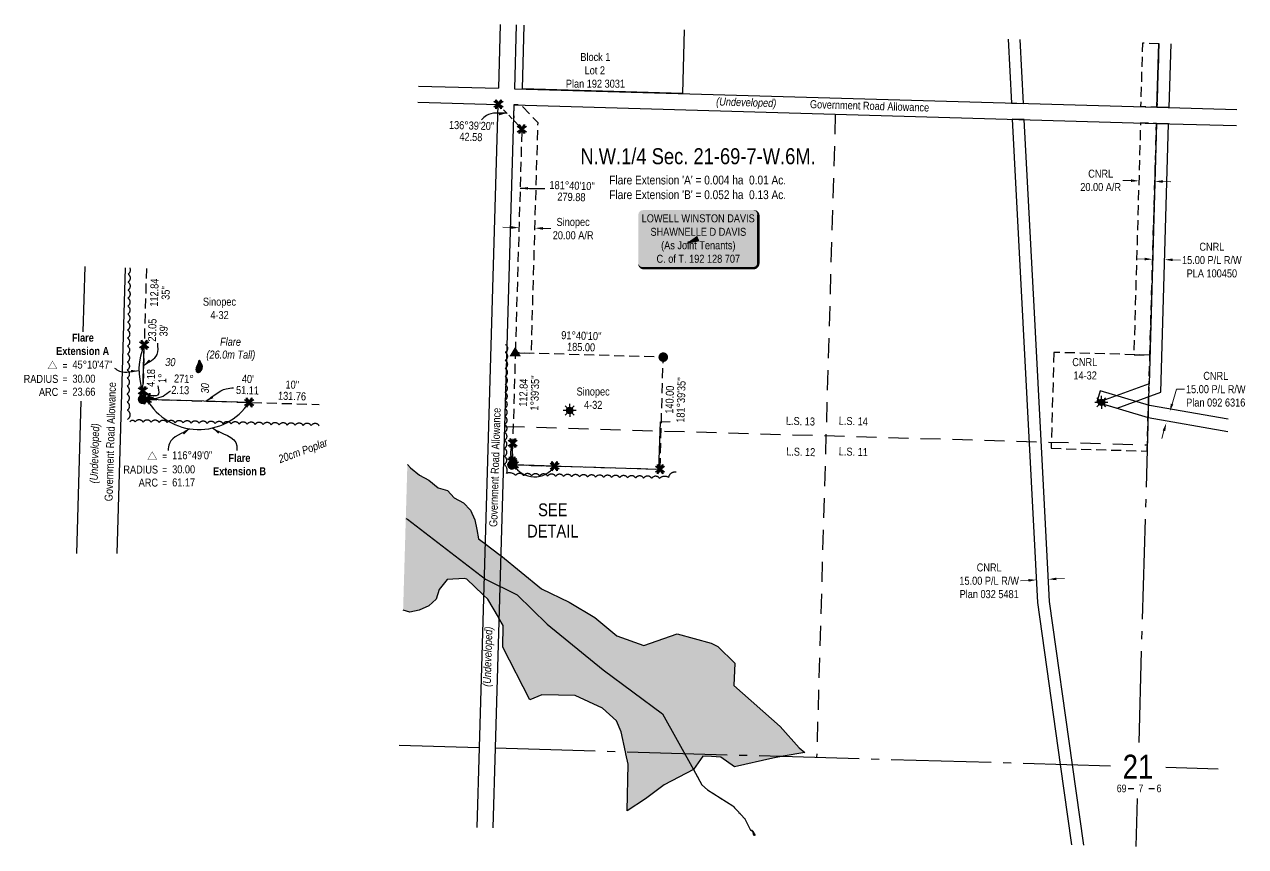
# Model space of a CAD drawing. Extents: x 370340 to 374304, y 6095279 to 6096306.
# Drawn here: x 370340 to 371866, y 6095279 to 6096306 of the extents above; entities that cross this region are included whole.
import ezdxf
from ezdxf.enums import TextEntityAlignment as Align

# ---------------------------------------------------------------- set-up
doc = ezdxf.new("R2010")
doc.units = 0
doc.header["$LTSCALE"] = 5
doc.header["$PDSIZE"] = 0.5
for name, pattern in [('0', [1, 1, 0]), ('foc-ACCESSROAD', [3.75, 2.5, -1.25]), ('foc-DRILLPATH', [14.75, 6, -1.75, 1.75, -1.75, 1.75, -1.75]), ('foc-LSD', [8, 5, -3]), ('foc-QUARTERLINE', [33, 25, -3, 2, -3]), ('foc-TRAV', [1.875, 1.25, -0.625]), ('foc-WHEELTRACKS', [2, 0.4, -1.6])]:
    doc.linetypes.add(name, pattern=pattern)
doc.layers.get('Defpoints').update_dxf_attribs({"color": 9})
for name, color, linetype in [('10', 1, 'Continuous'), ('9', 3, 'Continuous'), ('AS-FENCE', 48, 'foc-FENCE'), ('AS-SYMBOL', 7, 'Continuous'), ('C-AR', 13, 'foc-ACCESSROAD'), ('C-SYMBOL', 7, 'Continuous'), ('C-WS', 13, 'foc-ACCESSROAD'), ('C-WS-S', 13, 'Continuous'), ('CG-NOTES', 7, 'Continuous'), ('DETAIL-T', 7, 'Continuous'), ('F-AR', 190, 'foc-ACCESSROAD'), ('F-RW', 190, 'Continuous'), ('F-WS', 190, 'foc-ACCESSROAD'), ('F-WS-S', 190, 'Continuous'), ('L-BD', 7, 'Continuous'), ('L-BD1', 253, 'Continuous'), ('L-MON', 1, 'Continuous'), ('L-ROAD-T', 7, 'Continuous'), ('L-SEC', 7, 'Continuous'), ('L-SECLBL', 7, 'Continuous'), ('L-SECQ', 8, 'foc-QUARTERLINE'), ('L-SECTION-LSD', 7, 'foc-LSD'), ('L-TITLEDB', 4, 'Continuous'), ('L-TITLEDB-T', 4, 'Continuous'), ('P-PDRILLPATH', 12, 'foc-DRILLPATH'), ('P-PROPOSED', 10, 'Continuous'), ('P-TRAV', 4, 'foc-TRAV'), ('T-BUSH', 110, '0'), ('T-BUSH-T', 110, 'Continuous'), ('T-WATER', 160, 'Continuous'), ('T-WATER-H', 133, 'Continuous'), ('T-WATER-P3', 160, 'foc-WHEELTRACKS')]:
    doc.layers.add(name, color=color, linetype=linetype)
for name, color, linetype, lineweight in [('C-WS-T', 13, 'Continuous', 9), ('F-AR-T', 190, 'Continuous', 9), ('F-RW-T', 190, 'Continuous', 9), ('F-WS-T', 190, 'Continuous', 9), ('T-TEXT', 48, 'Continuous', 18), ('T-TIE-T', 201, 'Continuous', 18)]:
    doc.layers.add(name, color=color, linetype=linetype, lineweight=lineweight)
doc.styles.add('100L', font='ARIALN.TTF', dxfattribs={"height": 11})
doc.styles.add('175L', font='ARIALN.TTF', dxfattribs={"height": 20})
doc.styles.add('80', font='ARIALN.TTF', dxfattribs={"height": 10})
doc.styles.add('80CG', font='ARIALN.TTF', dxfattribs={"height": 10})
doc.styles.add('80L', font='ARIALN.TTF', dxfattribs={"height": 10})
doc.styles.add('80LS', font='ARIALNI.TTF', dxfattribs={"height": 10})
doc.styles.add('foc-LtypeFont', font='ARIALN.TTF', dxfattribs={"height": 7.35})
doc.styles.add('SIMPLEX', font='ARIALN.TTF')
doc.linetypes.add('foc-FENCE', pattern='A,10,-1,["X",foc-LtypeFont,S=0.2,R=0,X=-0.625,Y=-0.75],-1.24', length=12.24)
doc.linetypes.add('foc-TOPO-flowdirection-NOLINE', pattern='A,0,[">",foc-LtypeFont,S=0.3,R=0,X=0,Y=-0.945],-20,[">",foc-LtypeFont,S=0.3,R=0,X=0,Y=-0.945],0', length=20)
doc.dimstyles.new('Compass 5 000', dxfattribs={"dimscale": 5, "dimtxt": 9, "dimasz": 2, "dimexe": 0.2, "dimexo": 0.0625, "dimgap": 0.5, "dimtad": 0, "dimtih": 1, "dimtoh": 1, "dimzin": 0, "dimdsep": 46, "dimtxsty": '80CG', "dimcen": 0.1, "dimse1": 1, "dimse2": 1, "dimclrd": 256, "dimclrt": 256, "dimaunit": 1, "dimadec": 4, "dimazin": 0, "dimtfac": 0.06, "dimtofl": 0, "dimtmove": 0, "dimatfit": 1, "dimfxl": 0.2, "dimtolj": 1, "dimtzin": 0, "dimlwd": -1, "dimarcsym": 0})

# ---------------------------------------------------------------- blocks, each defined once
blk = doc.blocks.new('L-SECLBL')
at = {"layer": '9', "color": 7}
for p, q in [((-5.1, -27.8), (-12.3, -27.8)), ((20.7, -27.8), (13.5, -27.8))]:
    blk.add_line(p, q, dxfattribs=at)
at = {"layer": '10', "color": 2, "style": 'SIMPLEX'}
blk.add_attdef('SEC', text='', height=30, dxfattribs=at).set_placement((0, 0), align=Align.MIDDLE)
at = {"layer": '10', "color": 5, "style": '80L'}
blk.add_attdef('TWP', text='', height=9.5, dxfattribs=at).set_placement((-14.4, -27.4), align=Align.MIDDLE_RIGHT)
blk.add_attdef('RGE', text='', height=9.5, dxfattribs=at).set_placement((3.6, -27.4), align=Align.MIDDLE_CENTER)
blk.add_attdef('MER', text='', height=9.5, dxfattribs=at).set_placement((23.2, -27.4), align=Align.MIDDLE_LEFT)
blk = doc.blocks.new('*D366')
at = {"layer": 'Defpoints', "color": 0, "transparency": 16777216}
for p in [(371603, 6095640.2), (371617.9, 6095641), (371604.5, 6095611.8)]:
    blk.add_point(p, dxfattribs=at)
at = {"layer": 'F-RW-T', "transparency": 16777216}
for p, q in [((371594.5, 6095611.2), (371584.5, 6095610.7)), ((371629.4, 6095613.1), (371639.4, 6095613.6))]:
    blk.add_line(p, q, dxfattribs=at)
for points in [[(371594.4, 6095612.9), (371594.6, 6095609.6), (371604.5, 6095611.8)], [(371629.3, 6095614.7), (371629.5, 6095611.4), (371619.4, 6095612.6)]]:
    blk.add_solid(points, dxfattribs=at)
at = {"layer": 'F-RW-T', "transparency": 16777216, "insert": (371545.4, 6095610.7), "char_height": 10, "attachment_point": 5, "style": '80CG'}
blk.add_mtext('\\A1;CNRL\\P15.00 P/L R/W\\PPlan 032 5481', dxfattribs=at)
blk = doc.blocks.new('*D367')
at = {"layer": 'Defpoints', "color": 0, "transparency": 16777216}
for p in [(371706.3, 6095841.5), (371702, 6095827.2), (371771, 6095822.1)]:
    blk.add_point(p, dxfattribs=at)
at = {"layer": 'F-RW-T', "transparency": 16777216}
for p, q in [((371773.9, 6095831.6), (371779.5, 6095850.1)), ((371779.5, 6095850.1), (371789.5, 6095850.1)), ((371763.8, 6095798.2), (371761, 6095788.6))]:
    blk.add_line(p, q, dxfattribs=at)
for points in [[(371772.3, 6095832.1), (371775.5, 6095831.1), (371771, 6095822.1)], [(371762.2, 6095798.7), (371765.4, 6095797.7), (371766.7, 6095807.8)]]:
    blk.add_solid(points, dxfattribs=at)
at = {"layer": 'F-RW-T', "transparency": 16777216, "insert": (371828.5, 6095850.1), "char_height": 10, "attachment_point": 5, "style": '80CG'}
blk.add_mtext('\\A1;CNRL\\P15.00 P/L R/W\\PPlan 092 6316', dxfattribs=at)
blk = doc.blocks.new('*U370')
h = blk.add_hatch(color=59)
edge = h.paths.add_edge_path()
edge.add_line((-69, -37), (69, -37))
edge.add_arc((69, -31), 6, 270, 360)
edge.add_line((75, -31), (75, 29.5))
edge.add_arc((69, 29.5), 6, 0, 90)
edge.add_line((69, 35.5), (-69, 35.5))
edge.add_arc((-69, 29.5), 6, 90, 180)
edge.add_line((-75, 29.5), (-75, -31))
edge.add_arc((-69, -31), 6, 180, 270)
at = {"color": 1, "flags": 128}
blk.add_lwpolyline([(-69, -37, 3, 3, 0), (69, -37, 3, 3, 0.414214), (75, -31, 3, 3, 0), (75, 29.5, 3, 0, 0.414214), (69, 35.5, 0, 0, 0), (-69, 35.5, 0, 0, 0.414214), (-75, 29.5, 0, 0, 0), (-75, -31, 0, 3, 0.414214)], format="xyseb", close=True, dxfattribs=at)
blk.add_lwpolyline([(-16.2, -6.8, 0, 7.5, 0), (0, 0, 0, 0, 0)], format="xyseb", dxfattribs=at)
at = {"color": 1, "style": '80'}
blk.add_attdef('ENTER_TEXT_001', (-36.7, -5), '', height=10, dxfattribs=at)
blk = doc.blocks.new('*D371')
at = {"layer": 'Defpoints', "color": 0, "transparency": 16777216}
for p in [(371732.4, 6096110.5), (371732.4, 6096110.3), (371752.4, 6096109.7)]:
    blk.add_point(p, dxfattribs=at)
at = {"layer": 'F-AR-T', "transparency": 16777216}
for p, q in [((371722.4, 6096110.8), (371712.4, 6096111.1)), ((371762.4, 6096109.6), (371772.4, 6096109.4))]:
    blk.add_line(p, q, dxfattribs=at)
for points in [[(371722.5, 6096112.5), (371722.4, 6096109.1), (371732.4, 6096110.5)], [(371762.4, 6096111.3), (371762.3, 6096108), (371752.4, 6096109.9)]]:
    blk.add_solid(points, dxfattribs=at)
at = {"layer": 'F-AR-T', "transparency": 16777216, "insert": (371684.7, 6096111.1), "char_height": 10, "attachment_point": 5, "style": '80CG'}
blk.add_mtext('\\A1;CNRL\\P20.00 A/R', dxfattribs=at)
blk = doc.blocks.new('*D372')
at = {"layer": 'C-WS-T', "transparency": 16777216}
for p, q in [((370947.9, 6096052.3), (370937.9, 6096052.6)), ((370987.9, 6096051.1), (370997.9, 6096050.8))]:
    blk.add_line(p, q, dxfattribs=at)
for points in [[(370948, 6096054), (370947.9, 6096050.6), (370957.9, 6096052)], [(370987.9, 6096052.8), (370987.8, 6096049.5), (370977.9, 6096051.4)]]:
    blk.add_solid(points, dxfattribs=at)
at = {"layer": 'Defpoints', "color": 0, "transparency": 16777216}
for p in [(370957.9, 6096053.4), (370977.9, 6096052.9), (370977.9, 6096051.4)]:
    blk.add_point(p, dxfattribs=at)
at = {"layer": 'C-WS-T', "transparency": 16777216, "insert": (371025.6, 6096050.8), "char_height": 10, "attachment_point": 5, "style": '80CG'}
blk.add_mtext('\\A1;Sinopec\\P20.00 A/R', dxfattribs=at)
blk = doc.blocks.new('STRIA')
blk.add_hatch(color=255).paths.add_polyline_path([(-0.04, 1.52), (-1.47, -0.87), (1.39, -0.87)])
blk = doc.blocks.new('STRIAA')
blk.add_blockref('STRIA', (0, 0))
blk = doc.blocks.new('STRIB')
at = {"color": 1}
blk.add_solid([(-1.12, -0.67), (-0.04, 1.13), (1.04, -0.67)], dxfattribs=at)
blk = doc.blocks.new('STRIBB')
blk.add_blockref('STRIB', (0, 0))
blk = doc.blocks.new('STRICC')
for name in ['STRIAA', 'STRIBB']:
    blk.add_blockref(name, (0, 0))
blk = doc.blocks.new('fdspike')
blk.add_blockref('STRICC', (0, 0))
blk = doc.blocks.new('fdia')
at = {"color": 255, "const_width": 1}
blk.add_lwpolyline([(-0.5, 0, 1), (0.5, 0, 1)], format="xyb", close=True, dxfattribs=at)
blk = doc.blocks.new('Fdiaa')
blk.add_blockref('fdia', (0, 0))
blk = doc.blocks.new('fdib')
at = {"color": 1, "const_width": 1.6}
blk.add_lwpolyline([(-0.4, 0, 1), (0.4, 0, 1)], format="xyb", close=True, dxfattribs=at)
at = {"color": 1}
blk.add_circle((0, 0), 0.8, dxfattribs=at)
blk = doc.blocks.new('Fdibb')
blk.add_blockref('fdib', (0, 0))
blk = doc.blocks.new('fdicc')
for name in ['Fdibb', 'Fdiaa']:
    blk.add_blockref(name, (0, 0))
blk = doc.blocks.new('FDI')
blk.add_blockref('fdicc', (0, 0))
blk = doc.blocks.new('*D373')
at = {"layer": 'Defpoints', "color": 0, "transparency": 16777216}
for p in [(371749.6, 6096011.6), (371764.5, 6096011.1), (371764.6, 6096012.1)]:
    blk.add_point(p, dxfattribs=at)
at = {"layer": 'F-RW-T', "transparency": 16777216}
for p, q in [((371739.6, 6096012.8), (371729.6, 6096013.1)), ((371774.6, 6096011.8), (371784.6, 6096011.5))]:
    blk.add_line(p, q, dxfattribs=at)
for points in [[(371739.6, 6096014.5), (371739.5, 6096011.2), (371749.6, 6096012.5)], [(371774.6, 6096013.5), (371774.5, 6096010.2), (371764.6, 6096012.1)]]:
    blk.add_solid(points, dxfattribs=at)
at = {"layer": 'F-RW-T', "transparency": 16777216, "insert": (371823.6, 6096011.5), "char_height": 10, "attachment_point": 5, "style": '80CG'}
blk.add_mtext('\\A1;CNRL\\P15.00 P/L R/W\\PPLA 100450', dxfattribs=at)
blk = doc.blocks.new('GAS')
h = blk.add_hatch(color=255)
h.dxf.hatch_style = 1
edge = h.paths.add_edge_path()
edge.add_arc((0, 0), 0.9, 0, 360)
for p, q in [((-0.81, 0), (-1.62, 0)), ((-0.57, 0.57), (-1.14, 1.14)), ((0, 0.81), (0, 1.62)), ((0.57, 0.57), (1.14, 1.14)), ((1.62, 0), (0.81, 0)), ((-0.57, -0.57), (-1.14, -1.14)), ((0, -0.81), (0, -1.62)), ((1.14, -1.14), (0.57, -0.57))]:
    blk.add_line(p, q)
blk.add_circle((0, 0), 0.8)
blk = doc.blocks.new('TEMP')
h = blk.add_hatch(color=255)
h.dxf.hatch_style = 1
h.paths.add_polyline_path([(0, 0.25), (-0.67, 1.15), (-0.67, 0.67), (-1.15, 0.67), (-0.25, 0), (-1.15, -0.67), (-0.67, -0.67), (-0.67, -1.15), (0, -0.25), (0.67, -1.15), (0.67, -0.67), (1.15, -0.67), (0.25, 0), (1.15, 0.67), (0.67, 0.67), (0.67, 1.15)])
h.paths.add_polyline_path([(0.57, 0.85), (0.57, 0.57), (0.85, 0.57), (0.08, 0), (0.85, -0.57), (0.57, -0.57), (0.57, -0.85), (0, -0.08), (-0.57, -0.85), (-0.57, -0.57), (-0.85, -0.57), (-0.08, 0), (-0.85, 0.57), (-0.57, 0.57), (-0.57, 0.85), (0, 0.08)], flags=16)
h = blk.add_hatch(color=1)
h.dxf.hatch_style = 1
h.paths.add_polyline_path([(0, 0.08), (-0.57, 0.85), (-0.57, 0.57), (-0.85, 0.57), (-0.08, 0), (-0.85, -0.57), (-0.57, -0.57), (-0.57, -0.85), (0, -0.08), (0.57, -0.85), (0.57, -0.57), (0.85, -0.57), (0.08, 0), (0.85, 0.57), (0.57, 0.57), (0.57, 0.85)])
at = {"color": 1}
for p, q in [((-0.08, 0), (0.08, 0)), ((0, 0.08), (0, -0.08))]:
    blk.add_line(p, q, dxfattribs=at)
at = {"color": 255, "flags": 128}
blk.add_lwpolyline([(-0.25, 0), (-1.15, 0.67), (-0.67, 0.67), (-0.67, 1.15), (0, 0.25), (0.67, 1.15), (0.67, 0.67), (1.15, 0.67), (0.25, 0), (1.15, -0.67), (0.67, -0.67), (0.67, -1.15), (0, -0.25), (-0.67, -1.15), (-0.67, -0.67), (-1.15, -0.67)], close=True, dxfattribs=at)
at = {"color": 1, "flags": 128}
blk.add_lwpolyline([(-0.08, 0), (-0.85, 0.57), (-0.57, 0.57), (-0.57, 0.85), (0, 0.08), (0.57, 0.85), (0.57, 0.57), (0.85, 0.57), (0.08, 0), (0.85, -0.57), (0.57, -0.57), (0.57, -0.85), (0, -0.08), (-0.57, -0.85), (-0.57, -0.57), (-0.85, -0.57)], close=True, dxfattribs=at)
blk = doc.blocks.new('FLARE')
h = blk.add_hatch(color=255)
h.dxf.hatch_style = 1
h.paths.add_polyline_path([(0.16, 2.41, 0.114147), (0.13, 2.43), (0.11, 2.44, 0.261551), (0.01, 2.42), (0, 2.41, 0.131268), (-0.03, 2.37), (-0.04, 2.35, 0.041497), (-0.05, 2.33), (-0.05, 2.29, 0.015174), (-0.05, 2.29), (-0.06, 2.24, 0.004376), (-0.06, 2.24), (-0.07, 2.18), (-0.08, 2.11), (-0.09, 2.05), (-0.1, 1.98), (-0.12, 1.91), (-0.14, 1.83), (-0.17, 1.76), (-0.19, 1.68), (-0.22, 1.61), (-0.26, 1.53), (-0.29, 1.46), (-0.32, 1.39), (-0.36, 1.32), (-0.39, 1.25, 0.000505), (-0.39, 1.25), (-0.43, 1.18, 0.002398), (-0.43, 1.18), (-0.46, 1.1, 0.004177), (-0.46, 1.1), (-0.5, 1.03, 0.005735), (-0.5, 1.03), (-0.53, 0.95, 0.006994), (-0.53, 0.95), (-0.56, 0.87, 0.00791), (-0.57, 0.87), (-0.6, 0.78, 0.008323), (-0.6, 0.78), (-0.63, 0.69, 0.008095), (-0.63, 0.68), (-0.66, 0.59, 0.008067), (-0.66, 0.59), (-0.68, 0.49, 0.008387), (-0.68, 0.49), (-0.7, 0.39, 0.009056), (-0.71, 0.38), (-0.72, 0.28, 0.010123), (-0.72, 0.28), (-0.74, 0.18, 0.011689), (-0.74, 0.18), (-0.75, 0.08, 0.013925), (-0.75, 0.08), (-0.75, -0.02, 0.016488), (-0.75, -0.02), (-0.75, -0.11, 0.017255), (-0.75, -0.12), (-0.74, -0.2, 0.01735), (-0.74, -0.2), (-0.73, -0.28, 0.017311), (-0.73, -0.29), (-0.71, -0.36, 0.01715), (-0.71, -0.36), (-0.69, -0.43, 0.016886), (-0.69, -0.44), (-0.66, -0.5, 0.016546), (-0.66, -0.5), (-0.63, -0.56, 0.016164), (-0.63, -0.56), (-0.6, -0.61, 0.016329), (-0.6, -0.62), (-0.57, -0.66, 0.018828), (-0.57, -0.67), (-0.54, -0.71, 0.022087), (-0.53, -0.71), (-0.5, -0.75, 0.025345), (-0.49, -0.76), (-0.46, -0.78, 0.028234), (-0.45, -0.79), (-0.42, -0.82, 0.030298), (-0.41, -0.82), (-0.37, -0.84, 0.031129), (-0.36, -0.85), (-0.32, -0.86, 0.030544), (-0.31, -0.87), (-0.27, -0.88, 0.028465), (-0.26, -0.88), (-0.22, -0.89, 0.025311), (-0.21, -0.89), (-0.16, -0.89, 0.02283), (-0.15, -0.89), (-0.11, -0.89, 0.021226), (-0.1, -0.89), (-0.05, -0.88, 0.020401), (-0.04, -0.88), (0, -0.87, 0.020299), (0.01, -0.87), (0.05, -0.85, 0.020911), (0.06, -0.85), (0.11, -0.83, 0.022277), (0.11, -0.83), (0.15, -0.81, 0.023712), (0.16, -0.8), (0.2, -0.78, 0.022408), (0.21, -0.78), (0.24, -0.75, 0.01993), (0.25, -0.74), (0.28, -0.72, 0.017146), (0.28, -0.71), (0.31, -0.68, 0.014211), (0.32, -0.68), (0.35, -0.64, 0.011221), (0.35, -0.64), (0.37, -0.61, 0.008212), (0.38, -0.61), (0.4, -0.57, 0.005172), (0.4, -0.57), (0.42, -0.54, 0.002523), (0.43, -0.54), (0.45, -0.5, 0.001671), (0.45, -0.5), (0.47, -0.47, 0.001229), (0.47, -0.47), (0.49, -0.44, 0.00075), (0.49, -0.44), (0.51, -0.41, 0.00026), (0.51, -0.41), (0.54, -0.37), (0.56, -0.34), (0.58, -0.3), (0.61, -0.27), (0.63, -0.23, 0.001311), (0.63, -0.23), (0.66, -0.19, 0.003726), (0.66, -0.19), (0.69, -0.15, 0.006065), (0.69, -0.14), (0.72, -0.1, 0.008452), (0.72, -0.1), (0.74, -0.05, 0.010991), (0.75, -0.05), (0.77, 0, 0.013767), (0.77, 0), (0.79, 0.05, 0.016839), (0.8, 0.05), (0.81, 0.1, 0.019104), (0.82, 0.11), (0.83, 0.15, 0.016987), (0.83, 0.16), (0.84, 0.21, 0.013636), (0.84, 0.21), (0.85, 0.26, 0.010244), (0.85, 0.27), (0.86, 0.31, 0.006846), (0.86, 0.32), (0.86, 0.37, 0.003419), (0.86, 0.37), (0.86, 0.41), (0.87, 0.46), (0.87, 0.5), (0.88, 0.54), (0.88, 0.59), (0.89, 0.63, 0.001278), (0.89, 0.63), (0.89, 0.67, 0.004735), (0.89, 0.67), (0.9, 0.71, 0.008354), (0.9, 0.72), (0.9, 0.76, 0.012059), (0.9, 0.76), (0.9, 0.8, 0.015712), (0.9, 0.81), (0.9, 0.85, 0.018457), (0.9, 0.85), (0.9, 0.89, 0.018102), (0.9, 0.9), (0.89, 0.94, 0.016533), (0.89, 0.95), (0.88, 0.99, 0.014576), (0.88, 0.99), (0.87, 1.03, 0.012435), (0.86, 1.04), (0.85, 1.08, 0.010283), (0.85, 1.09), (0.83, 1.13, 0.00824), (0.83, 1.13), (0.81, 1.18, 0.00638), (0.81, 1.18), (0.78, 1.23, 0.004735), (0.78, 1.23), (0.76, 1.29, 0.003388), (0.75, 1.29), (0.73, 1.34, 0.002345), (0.73, 1.34), (0.7, 1.4, 0.001492), (0.7, 1.4), (0.67, 1.46, 0.000746), (0.67, 1.46), (0.63, 1.51), (0.6, 1.57), (0.57, 1.62), (0.55, 1.68), (0.52, 1.73), (0.49, 1.78), (0.47, 1.83), (0.45, 1.87), (0.42, 1.92), (0.4, 1.97), (0.38, 2.02), (0.35, 2.08, 0.000332), (0.35, 2.08), (0.33, 2.13, 0.001849), (0.33, 2.13), (0.3, 2.19, 0.0038), (0.3, 2.19), (0.27, 2.24, 0.006473), (0.27, 2.24), (0.25, 2.29, 0.010865), (0.24, 2.3), (0.22, 2.34, 0.019524), (0.22, 2.34), (0.19, 2.38, 0.041077), (0.18, 2.39)])
at = {"color": 48, "flags": 128}
for points in [[(0.11, -0.72), (0.07, -0.74), (0.03, -0.76), (-0.02, -0.77), (-0.07, -0.78), (-0.11, -0.79), (-0.16, -0.79), (-0.2, -0.79), (-0.25, -0.78), (-0.29, -0.77), (-0.32, -0.76), (-0.36, -0.74), (-0.4, -0.71), (-0.43, -0.68), (-0.46, -0.65), (-0.49, -0.61), (-0.52, -0.56), (-0.54, -0.51), (-0.57, -0.46), (-0.59, -0.4), (-0.61, -0.33), (-0.63, -0.26), (-0.64, -0.19), (-0.65, -0.11), (-0.65, -0.02), (-0.65, 0.07), (-0.64, 0.17), (-0.63, 0.27), (-0.61, 0.36), (-0.58, 0.46), (-0.56, 0.56), (-0.53, 0.66), (-0.5, 0.75), (-0.47, 0.83), (-0.44, 0.91), (-0.41, 0.99), (-0.37, 1.06), (-0.34, 1.13), (-0.3, 1.2), (-0.27, 1.27), (-0.23, 1.34), (-0.2, 1.42), (-0.16, 1.49), (-0.13, 1.57), (-0.1, 1.65), (-0.07, 1.73), (-0.04, 1.8), (-0.02, 1.88), (0, 1.96), (0.01, 2.03), (0.02, 2.1), (0.03, 2.17), (0.04, 2.22), (0.05, 2.27), (0.05, 2.31), (0.06, 2.34), (0.08, 2.35), (0.09, 2.34), (0.11, 2.32), (0.13, 2.29), (0.16, 2.25), (0.18, 2.2), (0.21, 2.14), (0.24, 2.09), (0.26, 2.03), (0.29, 1.98), (0.31, 1.93), (0.33, 1.88), (0.36, 1.83), (0.38, 1.78), (0.41, 1.73), (0.43, 1.68), (0.46, 1.63), (0.49, 1.58), (0.52, 1.52), (0.55, 1.47), (0.58, 1.41), (0.61, 1.35), (0.64, 1.3), (0.67, 1.24), (0.69, 1.19), (0.72, 1.14), (0.74, 1.09), (0.75, 1.05), (0.77, 1), (0.78, 0.96), (0.79, 0.92), (0.8, 0.88), (0.8, 0.84), (0.8, 0.8), (0.8, 0.76), (0.8, 0.72), (0.79, 0.68), (0.79, 0.64), (0.78, 0.6), (0.78, 0.56), (0.77, 0.51), (0.77, 0.47), (0.76, 0.42), (0.76, 0.37), (0.76, 0.33), (0.75, 0.28), (0.74, 0.23), (0.73, 0.18), (0.72, 0.13), (0.7, 0.09), (0.68, 0.04), (0.66, 0), (0.63, -0.05), (0.61, -0.09), (0.58, -0.13), (0.55, -0.17), (0.53, -0.21), (0.5, -0.25), (0.48, -0.28), (0.45, -0.32), (0.43, -0.35), (0.41, -0.38), (0.39, -0.42), (0.37, -0.45), (0.34, -0.48), (0.32, -0.51), (0.3, -0.55), (0.27, -0.58), (0.24, -0.61), (0.21, -0.64), (0.18, -0.67), (0.15, -0.7)], [(0.02, -0.75), (-0.01, -0.76), (-0.03, -0.77), (-0.05, -0.78), (-0.08, -0.78), (-0.11, -0.79), (-0.13, -0.79), (-0.16, -0.79), (-0.18, -0.78), (-0.2, -0.78), (-0.23, -0.77), (-0.25, -0.76), (-0.26, -0.74), (-0.28, -0.73), (-0.3, -0.71), (-0.32, -0.69), (-0.33, -0.66), (-0.35, -0.63), (-0.36, -0.6), (-0.37, -0.57), (-0.39, -0.53), (-0.4, -0.49), (-0.4, -0.45), (-0.41, -0.41), (-0.41, -0.36), (-0.41, -0.31), (-0.4, -0.25), (-0.39, -0.2), (-0.38, -0.14), (-0.37, -0.09), (-0.36, -0.03), (-0.34, 0.02), (-0.32, 0.07), (-0.31, 0.12), (-0.29, 0.16), (-0.27, 0.21), (-0.25, 0.25), (-0.23, 0.29), (-0.21, 0.33), (-0.19, 0.37), (-0.17, 0.41), (-0.15, 0.45), (-0.14, 0.49), (-0.12, 0.53), (-0.1, 0.58), (-0.08, 0.62), (-0.07, 0.66), (-0.06, 0.71), (-0.05, 0.75), (-0.04, 0.79), (-0.03, 0.83), (-0.03, 0.87), (-0.02, 0.9), (-0.02, 0.93), (-0.01, 0.95), (-0.01, 0.96), (0, 0.97), (0.01, 0.96), (0.02, 0.95), (0.03, 0.94), (0.04, 0.91), (0.06, 0.88), (0.07, 0.86), (0.09, 0.82), (0.1, 0.79), (0.12, 0.76), (0.13, 0.74), (0.14, 0.71), (0.16, 0.68), (0.17, 0.65), (0.18, 0.63), (0.2, 0.6), (0.21, 0.57), (0.23, 0.54), (0.25, 0.51), (0.26, 0.47), (0.28, 0.44), (0.3, 0.41), (0.31, 0.38), (0.33, 0.35), (0.34, 0.32), (0.36, 0.29), (0.37, 0.27), (0.38, 0.24), (0.39, 0.22), (0.39, 0.19), (0.4, 0.17), (0.4, 0.15), (0.41, 0.13), (0.41, 0.1), (0.41, 0.08), (0.4, 0.06), (0.4, 0.04), (0.4, 0.01), (0.39, -0.01), (0.39, -0.03), (0.39, -0.06), (0.39, -0.08), (0.38, -0.11), (0.38, -0.14), (0.38, -0.16), (0.38, -0.19), (0.37, -0.22), (0.37, -0.24), (0.36, -0.27), (0.35, -0.3), (0.34, -0.32), (0.32, -0.35), (0.31, -0.37), (0.3, -0.4), (0.28, -0.42), (0.27, -0.44), (0.25, -0.46), (0.24, -0.48), (0.22, -0.5), (0.21, -0.52), (0.2, -0.54), (0.19, -0.56), (0.17, -0.58), (0.16, -0.6), (0.15, -0.61), (0.14, -0.63), (0.12, -0.65), (0.11, -0.67), (0.09, -0.69), (0.08, -0.7), (0.06, -0.72), (0.04, -0.74)]]:
    blk.add_lwpolyline(points, close=True, dxfattribs=at)
blk = doc.blocks.new('curve')
at = {"const_width": 0.1}
blk.add_lwpolyline([(-4.99, 5.39), (-6.08, 3.49), (-3.89, 3.49)], close=True, dxfattribs=at)
at = {"style": '80'}
for p in [(-2.44, 3.36), (-2.44, -0.04), (-2.44, -3.3)]:
    blk.add_text('=', height=1.8, dxfattribs=at).set_placement(p)
for s, p in [('RADIUS', (-3.54, -0.05)), ('ARC', (-3.54, -3.31))]:
    blk.add_text(s, height=2, dxfattribs=at).set_placement(p, align=Align.RIGHT)
for tag, p in [('DELTA', (0, 3.52)), ('CURVE_RADIUS', (0, 0)), ('ARC_LENGTH', (0, -3.26))]:
    blk.add_attdef(tag, p, '', height=2, dxfattribs=at)

msp = doc.modelspace()

# ---------------------------------------------------------------- hatches: boundary and pattern name
at = {"layer": 'T-WATER-H'}
h = msp.add_hatch(color=256, dxfattribs=at)
h.dxf.hatch_style = 1
h.paths.add_polyline_path([(370818.483, 6095756.044), (370813.174, 6095573.808), (370821.482, 6095571.397), (370833.424, 6095573.912), (370845.474, 6095579.384), (370854.673, 6095587.925), (370858.066, 6095599.645), (370868.274, 6095612.255), (370889.903, 6095613.741), (370892.784, 6095612.583), (370912.906, 6095593.434), (370913.597, 6095592.777), (370919.062, 6095587.576), (370932.213, 6095565.229), (370932.889, 6095564.081), (370938.339, 6095554.819), (370937.867, 6095527.732), (370971.482, 6095462.029), (370986.403, 6095468.34), (371028.175, 6095467.308), (371062.424, 6095451.378), (371079.613, 6095435.541), (371085.642, 6095422.132), (371090.986, 6095397.047), (371091.549, 6095394.403), (371094.299, 6095381.498), (371093.013, 6095323.086), (371116.005, 6095338.074), (371139.326, 6095355.861), (371175.988, 6095375.036), (371187.615, 6095391.616), (371198.464, 6095391.3), (371210.24, 6095390.344), (371227.079, 6095378.254), (371274.994, 6095389.081), (371287.844, 6095391.383), (371315.113, 6095396.269), (371307.893, 6095402.148), (371284.434, 6095428.655), (371226.248, 6095479.721), (371227.55, 6095507.687), (371206.441, 6095528.464), (371198.061, 6095532.662), (371155.692, 6095544.233), (371113.911, 6095530.047), (371080.06, 6095541.947), (371052.503, 6095564.824), (371020.563, 6095583.822), (370986.243, 6095600.562), (370935.164, 6095642.31), (370934.468, 6095642.878), (370915.473, 6095657.275), (370914.776, 6095657.803), (370907.512, 6095663.178), (370905.262, 6095674.884), (370902.738, 6095686.828), (370897.257, 6095698.881), (370888.708, 6095708.088), (370877.093, 6095714.446), (370868.546, 6095723.653), (370856.822, 6095727.054), (370845.316, 6095736.37), (370833.7, 6095742.731), (370822.194, 6095752.048)])
h = msp.add_hatch(color=256, dxfattribs=at)
h.dxf.hatch_style = 1
h.paths.add_polyline_path([(371251.198, 6095292.379), (371253.123, 6095292.324), (371250.204, 6095297.202)])

# ---------------------------------------------------------------- linework, layer by layer
at = {"layer": 'AS-FENCE', "flags": 128}
msp.add_lwpolyline([(370943.315, 6095755.861), (371132.581, 6095750.116), (371134.85, 6095809.357), (371146.982, 6095809.795)], dxfattribs=at)
at = {"layer": 'C-AR', "flags": 128}
msp.add_lwpolyline([(370951.147, 6096186.25), (370961.502, 6096175.279), (370953.348, 6095895.602), (370973.333, 6095895.019), (370981.729, 6096182.977), (370960.665, 6096205.295), (370951.709, 6096205.553)], close=True, dxfattribs=at)
at = {"layer": 'C-WS', "flags": 128}
msp.add_lwpolyline([(370492.439, 6096001.136), (370489.853, 6095911.894), (370487.966, 6095846.778), (370487.698, 6095837.528), (370491.978, 6095837.403), (370622.137, 6095833.611), (370708.331, 6095831.1)], dxfattribs=at)
msp.add_lwpolyline([(371004.17, 6095754.04), (371134.158, 6095750.254), (371138.193, 6095890.213), (370953.348, 6095895.602), (370950.08, 6095782.843), (370949.292, 6095755.639)], close=True, dxfattribs=at)
at = {"layer": 'F-AR', "flags": 128}
for points in [[(371757.318, 6096282.345), (371755.057, 6096202.518), (371735.072, 6096203.094), (371737.332, 6096282.922)], [(371746.132, 6095892.745), (371754.478, 6096182.415), (371734.492, 6096182.991), (371726.146, 6095893.321)]]:
    msp.add_lwpolyline(points, close=True, dxfattribs=at)
at = {"layer": 'F-RW', "flags": 128}
for points in [[(371568.921, 6096287.776), (371573.129, 6096207.761), (371588.168, 6096207.328), (371583.961, 6096287.342)], [(371772.296, 6096281.914), (371770.035, 6096202.086), (371755.047, 6096202.518), (371757.308, 6096282.346)], [(371663.596, 6095280.415), (371649.484, 6095380.793), (371620.885, 6095584.913), (371611.594, 6095762.3), (371601.646, 6095953.452), (371589.228, 6096187.179), (371574.188, 6096187.612), (371605.944, 6095583.475), (371634.3, 6095381.242), (371648.413, 6095280.855)], [(371745.102, 6095857.019), (371681.182, 6095833.427), (371705.158, 6095826.292), (371759.799, 6095846.459), (371769.463, 6096181.984), (371754.478, 6096182.416), (371745.102, 6095857.019)], [(371843.862, 6095812.644), (371745.609, 6095829.685), (371683.884, 6095848.238), (371679.71, 6095833.865), (371743.912, 6095814.76), (371843.426, 6095797.501)]]:
    msp.add_lwpolyline(points, dxfattribs=at)
at = {"layer": 'F-WS'}
msp.add_lwpolyline([(371626.218, 6095896.2), (371622.763, 6095776.286), (371742.677, 6095772.831), (371746.132, 6095892.745)], close=True, dxfattribs=at)
at = {"layer": 'L-SEC'}
for p, q in [((370934.494, 6096306.062), (370932.175, 6096226.235)), ((370954.597, 6096305.483), (370952.29, 6096225.656)), ((370832.263, 6096229.062), (370932.175, 6096226.235)), ((370952.29, 6096225.656), (371755.057, 6096202.518)), ((370831.677, 6096208.96), (370931.607, 6096206.133)), ((370931.607, 6096206.133), (370908.191, 6095402.343)), ((370951.709, 6096205.547), (370928.293, 6095401.757)), ((370951.709, 6096205.553), (371754.478, 6096182.415)), ((371755.056, 6096202.518), (371854.983, 6096199.646)), ((371754.478, 6096182.415), (371854.406, 6096179.544)), ((370415.507, 6096003.366), (370413.128, 6095921.698)), ((370465.763, 6096001.91), (370455.358, 6095644.747)), ((370410.613, 6095835.386), (370405.06, 6095644.747)), ((370908.191, 6095402.343), (370905.293, 6095302.415)), ((370928.293, 6095401.76), (370925.395, 6095301.832))]:
    msp.add_line(p, q, dxfattribs=at)
at = {"layer": 'L-SECQ'}
for p, q in [((371757.318, 6096282.345), (371755.057, 6096202.518)), ((371754.478, 6096182.415), (371732.183, 6095408.602)), ((370808.261, 6095405.172), (370908.191, 6095402.343)), ((370928.293, 6095401.757), (371696.847, 6095379.615)), ((371766.08, 6095377.62), (371831.306, 6095375.741)), ((371730.168, 6095338.653), (371728.436, 6095278.533))]:
    msp.add_line(p, q, dxfattribs=at)
at = {"layer": 'L-SECTION-LSD'}
for p, q in [((371353.094, 6096193.984), (371329.832, 6095390.189)), ((370940.001, 6095803.659), (371742.899, 6095780.537))]:
    msp.add_line(p, q, dxfattribs=at)
at = {"layer": 'L-TITLEDB', "flags": 128}
msp.add_lwpolyline([(371164.446, 6096299.418), (371162.139, 6096219.607), (370962.283, 6096225.368), (370964.59, 6096305.194)], dxfattribs=at)
at = {"layer": 'P-PROPOSED', "flags": 128}
for points in [[(370489.669, 6095905.537, 0.19972771), (370488, 6095847.959)], [(370493.03, 6095837.372, 0.55929059), (370620.745, 6095833.652)], [(370949.413, 6095759.811), (370950.08, 6095782.843, 0.19972771)], [(370951.425, 6095755.577, 0.55929059), (371002.511, 6095754.089)]]:
    msp.add_lwpolyline(points, format="xyb", close=True, dxfattribs=at)
at = {"layer": 'P-TRAV', "flags": 128}
msp.add_lwpolyline([(370932.285, 6096206.236), (370951.147, 6096186.25)], dxfattribs=at)
at = {"layer": 'T-BUSH', "flags": 128}
for points in [[(370471.647, 6096001.739, -0.37262896), (370469.628, 6095994.012, -0.52056705), (370469.539, 6095984.015, -0.52056705), (370469.449, 6095974.019, -0.52056705), (370469.36, 6095964.022, -0.52056705), (370469.271, 6095954.026, -0.52056705), (370469.181, 6095944.029, -0.52056705), (370469.092, 6095934.033, -0.52056705), (370469.002, 6095924.036, -0.52056705), (370468.913, 6095914.039, -0.52056705), (370468.823, 6095904.043, -0.52056705), (370468.734, 6095894.046, -0.52056705), (370468.644, 6095884.05, -0.52056705), (370468.555, 6095874.053, -0.52056705), (370468.465, 6095864.056, -0.52056705), (370468.376, 6095854.06, -0.52056705), (370468.287, 6095844.063, -0.52056705), (370468.368, 6095834.069, -0.52056705), (370468.671, 6095824.076, -0.52056705), (370469.025, 6095812.439)], [(370941.052, 6095906.219, -0.52056705), (370940.963, 6095896.222, -0.52056705), (370940.873, 6095886.226, -0.52056705), (370940.784, 6095876.229, -0.52056705), (370940.694, 6095866.233, -0.52056705), (370940.605, 6095856.236, -0.52056705), (370940.515, 6095846.239, -0.52056705), (370940.426, 6095836.243, -0.52056705), (370940.336, 6095826.246, -0.52056705), (370940.247, 6095816.25, -0.52056705), (370940.157, 6095806.253, -0.52056705), (370940.068, 6095796.256, -0.52056705), (370939.979, 6095786.26, -0.52056705), (370939.889, 6095776.263, -0.52056705), (370939.8, 6095766.267, -0.52056705), (370939.71, 6095756.27, -0.31050258), (370942.097, 6095744.812, -0.52056705)], [(370708.269, 6095804.587, 0.52056705), (370698.274, 6095804.794, 0.52056705), (370688.279, 6095805, 0.52056705), (370678.284, 6095805.206, 0.52056705), (370668.289, 6095805.413, 0.52056705), (370658.295, 6095805.619, 0.52056705), (370648.3, 6095805.825, 0.52056705), (370638.305, 6095806.032, 0.52056705), (370628.31, 6095806.238, 0.52056705), (370618.315, 6095806.444, 0.52056705), (370608.32, 6095806.65, 0.52056705), (370598.325, 6095806.857, 0.52056705), (370588.331, 6095807.063, 0.52056705), (370578.336, 6095807.269, 0.52056705), (370568.341, 6095807.476, 0.52056705), (370558.346, 6095807.682, 0.52056705), (370548.351, 6095807.888, 0.52056705), (370538.356, 6095808.095, 0.52056705), (370528.361, 6095808.301, 0.52056705), (370518.367, 6095808.507, 0.52056705), (370508.372, 6095808.714, 0.52056705), (370498.377, 6095808.92, 0.52056705), (370488.382, 6095809.126, 0.52056705), (370478.387, 6095809.333, 0.52056705), (370471.896, 6095809.467, 0.52056705)], [(371145.043, 6095739.717, 0.35766695), (371133.694, 6095738.678, 0.52056705), (371123.699, 6095738.884, 0.52056705), (371113.705, 6095739.09, 0.52056705), (371103.71, 6095739.297, 0.52056705), (371093.715, 6095739.503, 0.52056705), (371083.72, 6095739.709, 0.52056705), (371073.725, 6095739.916, 0.52056705), (371063.73, 6095740.122, 0.52056705), (371053.735, 6095740.328, 0.52056705), (371043.741, 6095740.535, 0.52056705), (371033.746, 6095740.741, 0.52056705), (371023.751, 6095740.947, 0.52056705), (371013.756, 6095741.154, 0.52056705), (371003.761, 6095741.36, 0.52056705), (370993.766, 6095741.566, 0.52056705), (370983.771, 6095741.773, 0.52056705), (370973.777, 6095741.979, 0.52056705), (370963.782, 6095742.185, 0.52056705), (370953.787, 6095742.392, 0.30130533), (370942.097, 6095744.812, 0.52056705)], [(371145.043, 6095739.717, -0.44449693), (371154.504, 6095746.761, -0.52056705)]]:
    msp.add_lwpolyline(points, format="xyb", dxfattribs=at)
at = {"layer": 'T-WATER'}
msp.add_lwpolyline([(371250.204, 6095297.202), (371247.144, 6095299.063), (371249.144, 6095298.975), (371250.204, 6095297.202)], close=True, dxfattribs=at)
msp.add_lwpolyline([(371251.198, 6095292.379), (371250.204, 6095297.202), (371253.123, 6095292.324)], dxfattribs=at)
at = {"layer": 'T-WATER-P3', "linetype": 'foc-TOPO-flowdirection-NOLINE', "flags": 128}
for points in [[(370816.517, 6095688.558), (370818.528, 6095687.685), (370916.243, 6095612.772), (370955.722, 6095593.012), (370993.231, 6095556.598), (371063.307, 6095499.382), (371137.324, 6095444.236), (371175.988, 6095375.036)], [(371175.988, 6095375.036), (371186.428, 6095355.868), (371193.457, 6095349.649), (371225.165, 6095329.291), (371240.104, 6095313.324), (371247.144, 6095299.063)], [(371250.204, 6095297.202), (371252.116, 6095292.353)]]:
    msp.add_lwpolyline(points, dxfattribs=at)
at = {"layer": 'T-WATER-P3', "flags": 128}
for points in [[(371175.988, 6095375.036), (371186.428, 6095355.868), (371193.457, 6095349.649), (371225.165, 6095329.291), (371240.104, 6095313.324), (371247.144, 6095299.063)], [(371247.144, 6095299.063), (371249.015, 6095298.418), (371250.204, 6095297.202)]]:
    msp.add_lwpolyline(points, dxfattribs=at)

# ---------------------------------------------------------------- block references
at = {"layer": 'AS-SYMBOL', "xscale": 4.998492099999986, "yscale": 4.998492099999986, "zscale": 4.998492099999986}
msp.add_blockref('FLARE', (370558.03, 6095874.743), dxfattribs=at)
at = {"layer": 'C-WS-S', "xscale": 4.998492099999979, "yscale": 4.998492099999979, "zscale": 4.998492099999979}
msp.add_blockref('GAS', (371021.303, 6095823.578), dxfattribs=at)
at = {"layer": 'CG-NOTES'}
ref = msp.add_blockref('*U370', (371181.977, 6096038.454), dxfattribs=dict(at, xscale=0.99969842, yscale=0.99969842, zscale=0.99969842))
ref.add_attrib('ENTER_TEXT_001', 'LOWELL WINSTON DAVIS', (371111.231, 6096058.708), dxfattribs={"layer": '0', "color": 1, "height": 9.99698, "style": '80'})
ref.add_attrib('ENTER_TEXT_002', 'SHAWNELLE D DAVIS', (371122.203, 6096041.869), dxfattribs={"layer": '0', "color": 1, "height": 9.99698, "style": '80'})
ref.add_attrib('ENTER_TEXT_003', '(As Joint Tenants)', (371135.511, 6096025.036), dxfattribs={"layer": '0', "color": 1, "height": 9.99698, "style": '80'})
ref.add_attrib('ENTER_TEXT_004', 'C. of T. 192 128 707', (371129.762, 6096008.198), dxfattribs={"layer": '0', "color": 1, "height": 9.99698, "style": '80'})
at = {"layer": 'F-WS-S', "xscale": 4.998492099999986, "yscale": 4.998492099999986, "zscale": 4.998492099999986}
msp.add_blockref('GAS', (371685.643, 6095833.705), dxfattribs=at)
at = {"layer": 'L-MON'}
for name, p, xscale, yscale, zscale in [('TEMP', (370932.285, 6096206.236), 4.998492099999989, 4.998492099999989, 4.998492099999989), ('TEMP', (370961.502, 6096175.279), 4.998492099999989, 4.998492099999989, 4.998492099999989), ('TEMP', (370489.669, 6095905.537), 4.998492099999989, 4.998492099999989, 4.998492099999989), ('fdspike', (370953.348, 6095895.602), 4.999999999999975, 4.999999999999975, 4.999999999999975), ('FDI', (371138.193, 6095890.213), 4.998492099999989, 4.998492099999989, 4.998492099999989), ('TEMP', (370488, 6095847.959), 4.998492099999989, 4.998492099999989, 4.998492099999989), ('FDI', (370487.698, 6095837.528), 4.998492099999989, 4.998492099999989, 4.998492099999989), ('TEMP', (370493.03, 6095837.372), 4.998492099999989, 4.998492099999989, 4.998492099999989), ('TEMP', (370620.745, 6095833.652), 4.998492099999989, 4.998492099999989, 4.998492099999989), ('TEMP', (370950.08, 6095782.843), 4.998492099999989, 4.998492099999989, 4.998492099999989), ('FDI', (370949.292, 6095755.639), 4.998492099999989, 4.998492099999989, 4.998492099999989), ('TEMP', (370949.413, 6095759.811), 4.998492099999989, 4.998492099999989, 4.998492099999989), ('TEMP', (370951.425, 6095755.577), 4.998492099999989, 4.998492099999989, 4.998492099999989), ('TEMP', (371002.495, 6095754.065), 4.998492099999989, 4.998492099999989, 4.998492099999989), ('TEMP', (371134.158, 6095750.254), 4.998492099999989, 4.998492099999989, 4.998492099999989)]:
    msp.add_blockref(name, p, dxfattribs=dict(at, xscale=xscale, yscale=yscale, zscale=zscale))
at = {"layer": 'L-SECLBL', "xscale": 0.99969842, "yscale": 0.99969842, "zscale": 0.99969842}
msp.add_blockref('L-SECLBL', (371731.32, 6095378.622), dxfattribs=at).add_auto_attribs({'SEC': '21', 'TWP': '69', 'RGE': '7', 'MER': '6'})
at = {"layer": 'P-PDRILLPATH', "xscale": 4.998492099999986, "yscale": 4.998492099999986, "zscale": 4.998492099999986}
for p, values in [((370400.028, 6095858.285), {'DELTA': '45%%d10\'47"', 'CURVE_RADIUS': '30.00', 'ARC_LENGTH': '23.66'}), ((370524.63, 6095745.007), {'DELTA': '116%%d49\'0"', 'CURVE_RADIUS': '30.00', 'ARC_LENGTH': '61.17'})]:
    msp.add_blockref('curve', p, dxfattribs=at).add_auto_attribs(values)

# ---------------------------------------------------------------- texts
at = {"layer": 'C-SYMBOL', "color": 3, "style": '175L'}
msp.add_text('N.W.1/4 Sec. 21-69-7-W.6M.', height=19.99397, dxfattribs=at).set_placement((371181.662, 6096125.345), align=Align.BOTTOM_CENTER)
at = {"layer": 'C-WS-T', "char_height": 9.99698, "attachment_point": 1, "style": '80L'}
for insert in [(370561.013, 6095964.494), (371027.861, 6095852.24)]:
    msp.add_mtext_dynamic_manual_height_columns('\\pi2.0447;Sinopec\\P\\pi11.333;4-32', width=44.848, gutter_width=49.985, heights=[0], dxfattribs=dict(at, insert=insert))
at = {"layer": 'DETAIL-T', "color": 3, "insert": (371000.178, 6095686.116), "char_height": 15.9952, "width": 63.61693, "attachment_point": 5, "style": '80CG'}
msp.add_mtext('SEE\\PDETAIL', dxfattribs=at)
at = {"layer": 'F-WS-T', "insert": (371641.913, 6095889.023), "char_height": 9.99698, "attachment_point": 1, "style": '80L'}
msp.add_mtext_dynamic_manual_height_columns('\\pi7.3296;CNRL\\P\\pi8.6969;14-32', width=44.848, gutter_width=49.985, heights=[0], dxfattribs=at)
at = {"layer": 'L-BD', "style": '80L'}
for s, height, rotation, p in [('112.84', 9.997, 88.3401, (370502.281, 6095970.86)), ("35''", 9.997, 88.3401, (370516.521, 6095970.447)), ('23.05', 9.997, 88.3401, (370499.704, 6095923.959)), ("39'", 9.997, 88.3401, (370513.943, 6095923.546)), ("91°40'10''", 9.997, 358.3301, (371035.927, 6095917.071)), ('185.00', 9.997, 358.3301, (371035.512, 6095902.831)), ('4.18', 9.997, 88.3401, (370497.972, 6095864.194)), ('1°', 9.997, 88.3401, (370512.212, 6095863.781)), ('271°', 9.997, 358.3301, (370539.279, 6095863.304)), ("40'", 9.997, 358.3301, (370619.167, 6095863.05)), ("1%%D39'35''", 9.99698, 88.3401, (370977.69, 6095845.405)), ('2.13', 9.997, 358.3301, (370534.721, 6095849.065)), ('51.11', 9.997, 358.3301, (370618.752, 6095848.81)), ("10''", 9.997, 358.3301, (370674.812, 6095855.83)), ('112.84', 9.997, 88.3401, (370963.45, 6095845.818)), ('140.00', 9.997, 88.3485, (371146.161, 6095837.038)), ("181°39'35''", 9.99698, 88.3485, (371160.401, 6095836.628)), ('131.76', 9.997, 358.3301, (370674.397, 6095841.59))]:
    msp.add_text(s, height=height, rotation=rotation, dxfattribs=at).set_placement(p, align=Align.MIDDLE)
at = {"layer": 'L-BD', "insert": (370869.95, 6096185.545), "char_height": 9.99698, "width": 56.29039, "attachment_point": 1, "rotation": 358.349052, "line_spacing_factor": 0.855, "style": '80L'}
msp.add_mtext("\\pi0.66372;136°39'20'' \\P\\pi14.139;42.58", dxfattribs=at)
at = {"layer": 'L-BD1', "insert": (370994.628, 6096110.542), "char_height": 9.99698, "width": 58.04565, "attachment_point": 1, "rotation": 358.349052, "line_spacing_factor": 0.855, "style": '80L'}
msp.add_mtext("\\pi1.5413;181°40'10''\\P\\pi11.927;279.88 ", dxfattribs=at)
at = {"layer": 'L-ROAD-T', "style": '80L'}
for rotation, p in [(358.349052, (371395.961, 6096204.286)), (88.331361, (370447.293, 6095784.608)), (88.331361, (370927.909, 6095752.523))]:
    msp.add_text('Government Road Allowance', height=9.99698, rotation=rotation, dxfattribs=at).set_placement(p, align=Align.MIDDLE_CENTER)
at = {"layer": 'L-TITLEDB-T', "insert": (371016.025, 6096270.307), "char_height": 9.99698, "attachment_point": 1, "style": '80L'}
msp.add_mtext_dynamic_manual_height_columns('\\pi18.629;Block 1\\P\\pi23.9;Lot 2\\P\\pi0.48982;Plan 192 3031', width=71.85186, gutter_width=49.985, heights=[0], dxfattribs=at)
at = {"layer": 'P-PDRILLPATH', "insert": (371181.208, 6096117.082), "char_height": 10.99668, "width": 238.864, "attachment_point": 2, "style": '100L'}
msp.add_mtext("Flare Extension 'A' = 0.004 ha  0.01 Ac.\\PFlare Extension 'B' = 0.052 ha  0.13 Ac.", dxfattribs=at)
at = {"layer": 'P-PDRILLPATH', "char_height": 9.99698, "attachment_point": 1, "style": '80L'}
for s, insert in [('\\pi20.085;{\\fArial Narrow|b1|i0|c0|p34;Flare \\P\\pi0.46937;Extension A}', (370379.283, 6095919.539)), ('\\pi20.085;{\\fArial Narrow|b1|i0|c0|p34;Flare \\P\\pi0.73532;Extension B}', (370574.962, 6095769.246))]:
    msp.add_mtext_dynamic_manual_height_columns(s, width=66.24645, gutter_width=49.985, heights=[0], dxfattribs=dict(at, insert=insert))
at = {"layer": 'T-BUSH-T', "insert": (370686.323, 6095778.03), "char_height": 9.99941, "width": 65.40312, "attachment_point": 2, "rotation": 20, "style": '80LS'}
msp.add_mtext('20cm Poplar ', dxfattribs=at)
at = {"layer": 'T-TEXT', "style": '80LS'}
for rotation, p in [(358.349052, (371241.883, 6096208.727)), (88.331361, (370427.561, 6095769.941)), (88.331361, (370918.691, 6095515.853))]:
    msp.add_text('(Undeveloped)', height=9.99698, rotation=rotation, dxfattribs=at).set_placement(p, align=Align.MIDDLE_CENTER)
at = {"layer": 'T-TEXT', "insert": (370562.016, 6095914.446), "char_height": 9.99941, "width": 70.17864, "attachment_point": 1, "line_spacing_factor": 0.961801, "style": '175L'}
msp.add_mtext('\\pi22.46;{\\fArial Narrow|b0|i1|c0|p34;Flare\\P\\pi5.3503;(26.0m Tall)}', dxfattribs=at)
at = {"layer": 'T-TIE-T', "char_height": 9.99698, "width": 12.94739, "attachment_point": 1, "line_spacing_factor": 0.961801, "style": '175L'}
for insert, rotation in [((370515.705, 6095889.172), 358.735752), ((370560.443, 6095844.769), 88.157399)]:
    msp.add_mtext('\\pi0.36367;{\\fArial Narrow|b0|i1|c0|p34;30}', dxfattribs=dict(at, insert=insert, rotation=rotation))

# ---------------------------------------------------------------- dimensions: what is measured, and where the dimension line sits
at = {"layer": 'C-WS-T'}
dim = msp.add_aligned_dim(p1=(370957.949, 6096053.434), p2=(370977.935, 6096052.852), distance=-1.438, text='Sinopec\\P20.00 A/R', dimstyle='Compass 5 000', dxfattribs=at)
dim.commit()
dim.dimension.update_dxf_attribs({"geometry": '*D372', "text_midpoint": (371025.62, 6096050.832)})
at = {"layer": 'F-AR-T'}
dim = msp.add_aligned_dim(p1=(371752.383, 6096109.716), p2=(371732.398, 6096110.292), distance=-0.215, text='CNRL\\P20.00 A/R', dimstyle='Compass 5 000', dxfattribs=at)
dim.commit()
dim.dimension.update_dxf_attribs({"geometry": '*D371', "text_midpoint": (371684.677, 6096111.082)})
at = {"layer": 'F-RW-T'}
for p1, p2, distance, text, picture, middle in [((371749.555, 6096011.553), (371764.542, 6096011.122), 0.991, 'CNRL\\P15.00 P/L R/W\\PPLA 100450', '*D373', (371823.648, 6096011.536)), ((371617.95, 6095640.957), (371602.964, 6095640.169), 28.445, 'CNRL\\P15.00 P/L R/W\\PPlan 032 5481', '*D366', (371545.399, 6095610.714))]:
    dim = msp.add_aligned_dim(p1=p1, p2=p2, distance=distance, text=text, dimstyle='Compass 5 000', dxfattribs=at)
    dim.commit()
    dim.dimension.update_dxf_attribs({"geometry": picture, "text_midpoint": middle})
dim = msp.add_linear_dim(base=(371771.008, 6095822.051), p1=(371701.972, 6095827.24), p2=(371706.262, 6095841.512), angle=73.270683, text='CNRL\\P15.00 P/L R/W\\PPlan 092 6316', dimstyle='Compass 5 000', dxfattribs=at)
dim.commit()
dim.dimension.update_dxf_attribs({"geometry": '*D367', "text_midpoint": (371828.537, 6095850.142), "dimtype": 161})

# ---------------------------------------------------------------- leaders
at = {"layer": 'L-BD', "path_type": 1}
for points in [[(370942.706, 6096195.194), (370917.161, 6096192.249), (370911.189, 6096186.896)], [(370488.926, 6095879.896), (370506.045, 6095893.454), (370506.864, 6095907.543)], [(370487.872, 6095843.546), (370508.047, 6095844.424), (370507.054, 6095854.521)]]:
    msp.add_leader(points, dimstyle='Compass 5 000', override={"dimgap": 0.5, "dimtad": 0}, dxfattribs=at)
at = {"layer": 'L-BD', "color": 6, "path_type": 1}
for points in [[(370566.662, 6095835.232), (370592.11, 6095850.743), (370601.394, 6095851.953)], [(370491.773, 6095837.372), (370513.19, 6095841.513), (370522.508, 6095848.131)]]:
    msp.add_leader(points, dimstyle='Compass 5 000', override={"dimgap": 0.5, "dimtad": 0}, dxfattribs=at)
at = {"layer": 'L-BD1', "path_type": 1}
msp.add_leader([(370959.346, 6096101.333), (370990.105, 6096100.881)], dimstyle='Compass 5 000', override={"dimgap": 0.5, "dimtad": 0}, dxfattribs=at)
at = {"layer": 'P-PDRILLPATH', "path_type": 1}
for points in [[(370483.075, 6095872.912), (370459.403, 6095872.341), (370452.876, 6095876.13)], [(370574.99, 6095801.708), (370605.389, 6095779.341), (370605.254, 6095773.642)]]:
    msp.add_leader(points, dimstyle='Compass 5 000', override={"dimgap": 0.5, "dimtad": 0}, dxfattribs=at)
msp.add_leader([(370546.415, 6095800.67), (370521.221, 6095782.428), (370519.442, 6095773.535)], dimstyle='Compass 5 000', dxfattribs=at)

# ---------------------------------------------------------------- next in the draw order: texts
at = {"layer": 'L-SECTION-LSD', "attachment_point": 1, "rotation": 358.35047, "style": '100L', "bg_fill": 2}
for s, width, insert, char_height in [('\\pi1.8882;L.S. 13', 36.82311, (371289.725, 6095815.785), 9.99698), ('L.S. 14', 36.98704, (371357.664, 6095815.785), 9.997), ('\\pi2.227;L.S. 12', 37.10053, (371289.725, 6095777.512), 9.99698), ('L.S. 11', 36.4385, (371357.664, 6095777.512), 9.997)]:
    msp.add_mtext_dynamic_manual_height_columns(s, width=width, gutter_width=54.983, heights=[0], dxfattribs=dict(at, insert=insert, char_height=char_height))

# ---------------------------------------------------------------- next in the draw order: linework, layer by layer
at = {"layer": 'T-WATER'}
msp.add_lwpolyline([(370818.483, 6095756.044), (370822.194, 6095752.048), (370833.7, 6095742.731), (370845.316, 6095736.37), (370856.822, 6095727.054), (370868.546, 6095723.653), (370877.093, 6095714.446), (370888.708, 6095708.088), (370897.257, 6095698.881), (370902.738, 6095686.828), (370905.262, 6095674.884), (370907.512, 6095663.178), (370914.776, 6095657.803), (370915.473, 6095657.275), (370934.468, 6095642.878), (370935.164, 6095642.31), (370986.243, 6095600.562), (371020.563, 6095583.822), (371052.503, 6095564.824), (371080.06, 6095541.947), (371113.911, 6095530.047), (371155.692, 6095544.233), (371198.061, 6095532.662), (371206.441, 6095528.464), (371227.55, 6095507.687), (371226.248, 6095479.721), (371284.434, 6095428.655), (371307.893, 6095402.148), (371315.113, 6095396.269), (371287.844, 6095391.383), (371274.994, 6095389.081), (371227.079, 6095378.254), (371210.24, 6095390.344), (371198.464, 6095391.3), (371187.615, 6095391.616), (371175.988, 6095375.036), (371139.326, 6095355.861), (371116.005, 6095338.074), (371093.013, 6095323.086), (371094.299, 6095381.498), (371091.549, 6095394.403), (371090.986, 6095397.047), (371085.642, 6095422.132), (371079.613, 6095435.541), (371062.424, 6095451.378), (371028.175, 6095467.308), (370986.403, 6095468.34), (370971.482, 6095462.029), (370937.867, 6095527.732), (370938.339, 6095554.819), (370932.889, 6095564.081), (370932.213, 6095565.229), (370919.062, 6095587.576), (370913.597, 6095592.777), (370912.906, 6095593.434), (370892.784, 6095612.583), (370889.903, 6095613.741), (370868.274, 6095612.255), (370858.066, 6095599.645), (370854.673, 6095587.925), (370845.474, 6095579.384), (370833.424, 6095573.912), (370821.482, 6095571.397), (370813.174, 6095573.808)], dxfattribs=at)

doc.saveas('drawing.dxf')
